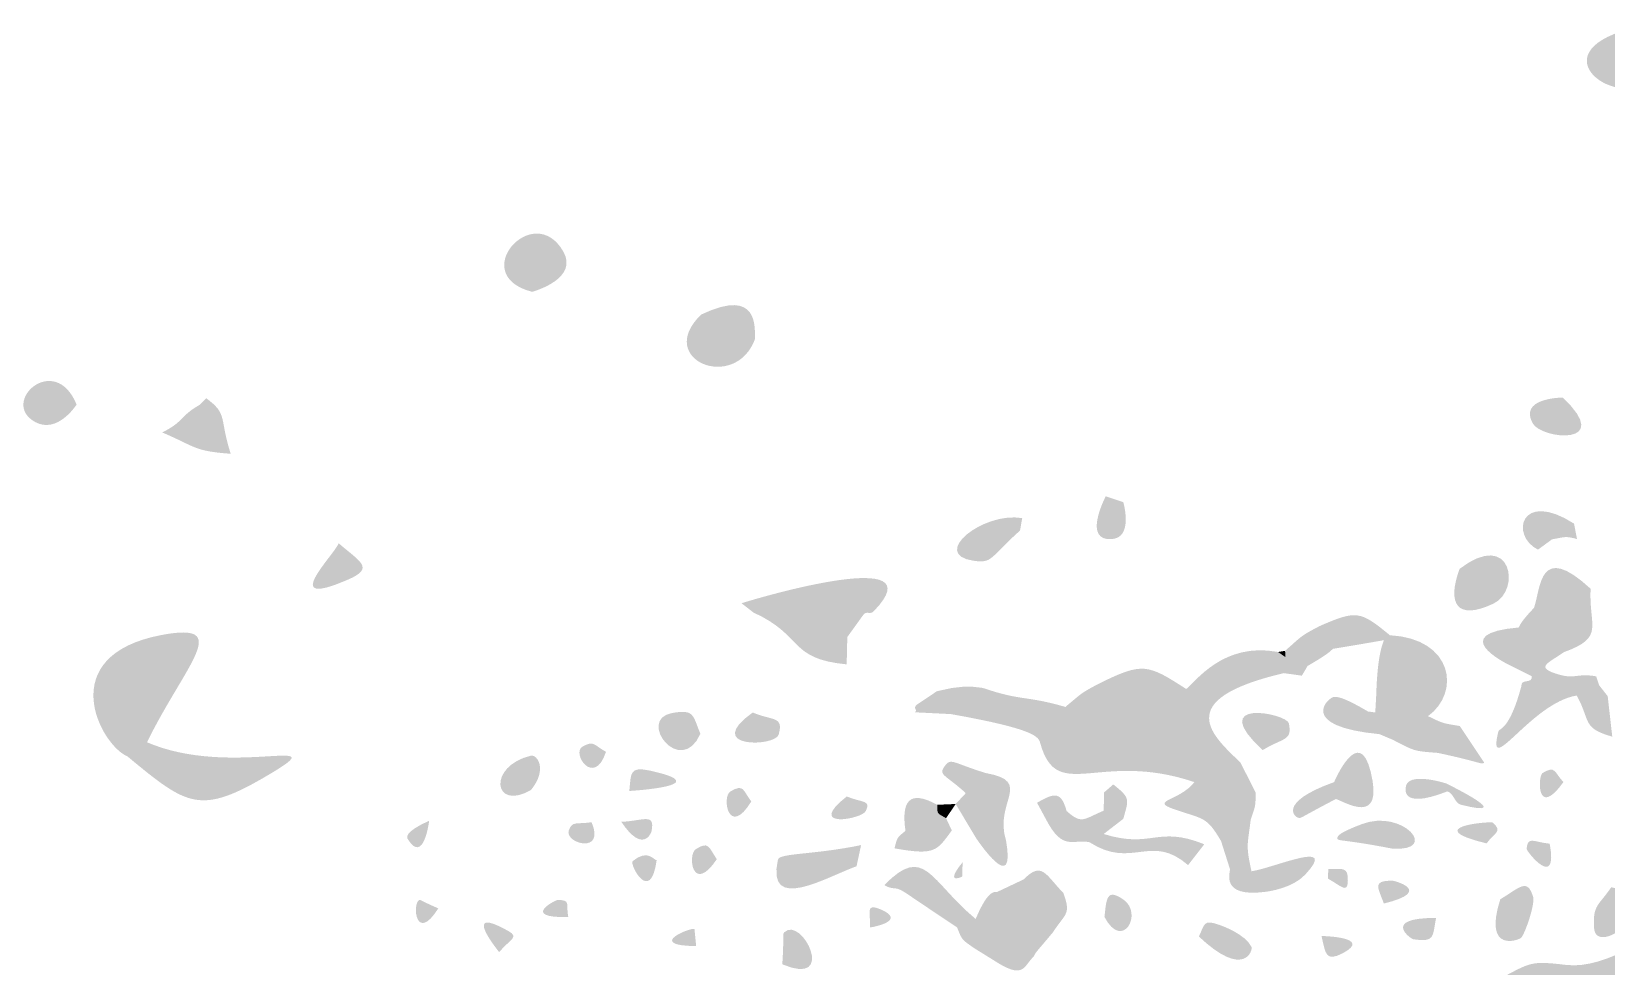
# Model space of a CAD drawing. Header units: millimetres. Extents: x 1807 to 1938, y 68 to 154.
# Drawn here: x 1903.02 to 1920.59, y 137.08 to 147.52 of the extents above; entities that cross this region are included whole.
import ezdxf

# ---------------------------------------------------------------- set-up
doc = ezdxf.new("R2010")
doc.units = ezdxf.units.MM

msp = doc.modelspace()

# ---------------------------------------------------------------- hatches: boundary and pattern name
at = {"true_color": 0x080808, "transparency": 33554687}
h = msp.add_hatch(color=18, dxfattribs=at)
edge = h.paths.add_edge_path(flags=0)
edge.add_spline(control_points=[(1920.754, 147.515), (1920.805, 147.499), (1921.306, 147.345), (1921.107, 147.032), (1920.83, 146.596), (1919.836, 147.206), (1920.754, 147.515)], knot_values=[0, 0, 0, 0, 1, 1, 1, 2, 2, 2, 2], degree=3, periodic=1)
h = msp.add_hatch(color=18, dxfattribs=at)
edge = h.paths.add_edge_path(flags=0)
edge.add_spline(control_points=[(1908.607, 144.61), (1907.873, 144.797), (1908.623, 145.637), (1908.954, 145.061), (1909.125, 144.764), (1908.655, 144.624), (1908.607, 144.61)], knot_values=[0, 0, 0, 0, 1, 1, 1, 2, 2, 2, 2], degree=3, periodic=1)
h = msp.add_hatch(color=18, dxfattribs=at)
edge = h.paths.add_edge_path(flags=0)
edge.add_spline(control_points=[(1910.492, 144.356), (1911.153, 144.672), (1911.084, 144.188), (1911.095, 144.087), (1911.046, 144.106), (1910.796, 144.2), (1910.492, 144.356)], knot_values=[0, 0, 0, 0, 1, 1, 1, 2, 2, 2, 2], degree=3, periodic=1)
h = msp.add_hatch(color=18, dxfattribs=at)
edge = h.paths.add_edge_path(flags=0)
edge.add_spline(control_points=[(1910.492, 144.356), (1910.796, 144.2), (1911.046, 144.106), (1911.095, 144.087), (1910.875, 143.483), (1909.97, 143.852), (1910.492, 144.356)], knot_values=[0, 0, 0, 0, 1, 1, 1, 2, 2, 2, 2], degree=3, periodic=1)
h = msp.add_hatch(color=18, dxfattribs=at)
edge = h.paths.add_edge_path(flags=0)
edge.add_spline(control_points=[(1903.525, 143.352), (1903.505, 143.322), (1903.304, 143.028), (1903.065, 143.156), (1902.659, 143.374), (1903.281, 143.949), (1903.525, 143.352)], knot_values=[0, 0, 0, 0, 1, 1, 1, 2, 2, 2, 2], degree=3, periodic=1)
h = msp.add_hatch(color=18, dxfattribs=at)
edge = h.paths.add_edge_path(flags=0)
edge.add_spline(control_points=[(1904.97, 143.423), (1905.216, 143.244), (1905.114, 143.208), (1905.244, 142.803), (1904.826, 142.833), (1904.854, 142.882), (1904.48, 143.041), (1904.731, 143.167), (1904.667, 143.216), (1904.896, 143.348), (1904.896, 143.348), (1904.97, 143.423), (1904.97, 143.423)], knot_values=[0, 0, 0, 0, 1, 1, 1, 2, 2, 2, 3, 3, 3, 4, 4, 4, 4], degree=3, periodic=1)
h = msp.add_hatch(color=18, dxfattribs=at)
edge = h.paths.add_edge_path(flags=0)
edge.add_spline(control_points=[(1920.105, 143.43), (1920.686, 142.882), (1919.868, 142.962), (1919.769, 143.143), (1919.617, 143.42), (1920.066, 143.429), (1920.105, 143.43)], knot_values=[0, 0, 0, 0, 1, 1, 1, 2, 2, 2, 2], degree=3, periodic=1)
h = msp.add_hatch(color=18, dxfattribs=at)
edge = h.paths.add_edge_path(flags=0)
edge.add_spline(control_points=[(1915.006, 142.328), (1915.006, 142.328), (1915.202, 142.263), (1915.202, 142.263), (1915.211, 142.23), (1915.307, 141.869), (1915.076, 141.851), (1914.751, 141.825), (1914.988, 142.292), (1915.006, 142.328)], knot_values=[0, 0, 0, 0, 1, 1, 1, 2, 2, 2, 3, 3, 3, 3], degree=3, periodic=1)
h = msp.add_hatch(color=18, dxfattribs=at)
edge = h.paths.add_edge_path(flags=0)
edge.add_spline(control_points=[(1920.23, 142.024), (1920.23, 142.024), (1920.264, 141.852), (1920.264, 141.852), (1920.127, 141.885), (1920.142, 141.876), (1919.985, 141.848), (1919.985, 141.848), (1919.828, 141.733), (1919.828, 141.733), (1919.515, 141.889), (1919.631, 142.407), (1920.23, 142.024)], knot_values=[0, 0, 0, 0, 1, 1, 1, 2, 2, 2, 3, 3, 3, 4, 4, 4, 4], degree=3, periodic=1)
h = msp.add_hatch(color=18, dxfattribs=at)
edge = h.paths.add_edge_path(flags=0)
edge.add_spline(control_points=[(1914.074, 142.085), (1914.074, 142.085), (1914.05, 141.946), (1914.05, 141.946), (1913.707, 141.641), (1913.747, 141.578), (1913.532, 141.609), (1913.039, 141.68), (1913.638, 142.16), (1914.074, 142.085)], knot_values=[0, 0, 0, 0, 1, 1, 1, 2, 2, 2, 3, 3, 3, 3], degree=3, periodic=1)
h = msp.add_hatch(color=18, dxfattribs=at)
edge = h.paths.add_edge_path(flags=0)
edge.add_spline(control_points=[(1906.449, 141.804), (1906.688, 141.596), (1906.854, 141.53), (1906.554, 141.399), (1905.766, 141.056), (1906.393, 141.665), (1906.449, 141.804)], knot_values=[0, 0, 0, 0, 1, 1, 1, 2, 2, 2, 2], degree=3, periodic=1)
h = msp.add_hatch(color=18, dxfattribs=at)
edge = h.paths.add_edge_path(flags=0)
edge.add_spline(control_points=[(1918.954, 141.519), (1919.539, 141.967), (1919.641, 141.279), (1919.334, 141.132), (1918.917, 140.933), (1918.812, 141.137), (1918.954, 141.519)], knot_values=[0, 0, 0, 0, 1, 1, 1, 2, 2, 2, 2], degree=3, periodic=1)
h = msp.add_hatch(color=18, dxfattribs=at)
edge = h.paths.add_edge_path(flags=0)
edge.add_spline(control_points=[(1920.415, 141.297), (1920.394, 140.868), (1920.58, 140.756), (1920.117, 140.589), (1920.01, 140.765), (1919.812, 141.045), (1919.784, 141.084), (1919.861, 141.302), (1919.837, 141.831), (1920.415, 141.297)], knot_values=[0, 0, 0, 0, 1, 1, 1, 2, 2, 2, 3, 3, 3, 3], degree=3, periodic=1)
h = msp.add_hatch(color=18, dxfattribs=at)
edge = h.paths.add_edge_path(flags=0)
edge.add_spline(control_points=[(1910.943, 141.135), (1911.172, 141.208), (1913.114, 141.776), (1912.425, 141.053), (1912.125, 141.077), (1912.149, 141.001), (1912.123, 140.758), (1912.123, 140.758), (1912.116, 140.453), (1912.116, 140.453), (1911.461, 140.515), (1911.643, 140.774), (1911.075, 141.032), (1911.075, 141.032), (1910.943, 141.135), (1910.943, 141.135)], knot_values=[0, 0, 0, 0, 1, 1, 1, 2, 2, 2, 3, 3, 3, 4, 4, 4, 5, 5, 5, 5], degree=3, periodic=1)
h = msp.add_hatch(color=18, dxfattribs=at)
edge = h.paths.add_edge_path(flags=0)
edge.add_spline(control_points=[(1904.31, 139.584), (1904.31, 139.584), (1904.093, 139.425), (1904.093, 139.425), (1903.787, 139.555), (1903.26, 140.553), (1904.475, 140.781), (1905.272, 140.93), (1904.746, 140.467), (1904.31, 139.584)], knot_values=[0, 0, 0, 0, 1, 1, 1, 2, 2, 2, 3, 3, 3, 3], degree=3, periodic=1)
h = msp.add_hatch(color=18, dxfattribs=at)
edge = h.paths.add_edge_path(flags=0)
edge.add_spline(control_points=[(1912.425, 141.053), (1912.378, 140.998), (1912.345, 141.055), (1912.305, 141.009), (1912.289, 140.99), (1912.305, 141.009), (1912.123, 140.758), (1912.149, 141.001), (1912.125, 141.077), (1912.425, 141.053)], knot_values=[0, 0, 0, 0, 1, 1, 1, 2, 2, 2, 3, 3, 3, 3], degree=3, periodic=1)
h = msp.add_hatch(color=18, dxfattribs=at)
edge = h.paths.add_edge_path(flags=0)
edge.add_spline(control_points=[(1917.394, 140.881), (1917.807, 141.061), (1917.846, 141.049), (1918.176, 140.778), (1918.176, 140.778), (1918.111, 140.723), (1918.111, 140.723), (1918.065, 140.715), (1917.817, 140.671), (1917.544, 140.627), (1917.526, 140.644), (1917.545, 140.648), (1917.394, 140.881)], knot_values=[0, 0, 0, 0, 1, 1, 1, 2, 2, 2, 3, 3, 3, 4, 4, 4, 4], degree=3, periodic=1)
h = msp.add_hatch(color=18, dxfattribs=at)
edge = h.paths.add_edge_path(flags=0)
edge.add_spline(control_points=[(1919.784, 141.084), (1919.812, 141.045), (1920.01, 140.765), (1920.117, 140.589), (1919.952, 140.471), (1919.802, 140.426), (1920.017, 140.353), (1920.245, 140.275), (1920.25, 140.36), (1920.478, 140.319), (1920.478, 140.319), (1920.511, 140.219), (1920.511, 140.219), (1920.511, 140.219), (1920.26, 140.105), (1920.26, 140.105), (1919.751, 140.024), (1919.251, 139.153), (1919.386, 139.703), (1919.396, 139.746), (1919.507, 139.705), (1919.643, 140.209), (1919.633, 140.299), (1919.77, 140.23), (1919.759, 140.321), (1919.759, 140.321), (1919.49, 140.455), (1919.49, 140.455), (1919.739, 140.597), (1919.735, 140.628), (1919.61, 140.864), (1919.631, 140.876), (1919.597, 140.888), (1919.784, 141.084)], knot_values=[0, 0, 0, 0, 1, 1, 1, 2, 2, 2, 3, 3, 3, 4, 4, 4, 5, 5, 5, 6, 6, 6, 7, 7, 7, 8, 8, 8, 9, 9, 9, 10, 10, 10, 11, 11, 11, 11], degree=3, periodic=1)
h = msp.add_hatch(color=18, dxfattribs=at)
edge = h.paths.add_edge_path(flags=0)
edge.add_spline(control_points=[(1917.394, 140.881), (1917.545, 140.648), (1917.526, 140.644), (1917.544, 140.627), (1917.518, 140.615), (1917.545, 140.601), (1917.258, 140.435), (1917.258, 140.435), (1917.194, 140.327), (1917.194, 140.327), (1917.194, 140.327), (1916.992, 140.355), (1916.992, 140.355), (1916.992, 140.355), (1917.011, 140.534), (1917.011, 140.534), (1917.011, 140.534), (1917.007, 140.604), (1917.007, 140.604), (1917.195, 140.768), (1917.173, 140.766), (1917.394, 140.881)], knot_values=[0, 0, 0, 0, 1, 1, 1, 2, 2, 2, 3, 3, 3, 4, 4, 4, 5, 5, 5, 6, 6, 6, 7, 7, 7, 7], degree=3, periodic=1)
h = msp.add_hatch(color=18, dxfattribs=at)
edge = h.paths.add_edge_path(flags=0)
edge.add_spline(control_points=[(1918.111, 140.723), (1918.111, 140.723), (1918.176, 140.778), (1918.176, 140.778), (1918.882, 140.741), (1918.967, 140.141), (1918.602, 139.875), (1918.602, 139.875), (1918.422, 139.732), (1918.422, 139.732), (1918.422, 139.732), (1918.211, 139.61), (1918.211, 139.61), (1918.211, 139.61), (1918.06, 139.674), (1918.06, 139.674), (1918.06, 139.674), (1918.013, 139.916), (1918.013, 139.916), (1918.013, 139.916), (1918.024, 140.114), (1918.024, 140.114), (1918.036, 140.543), (1918.091, 140.677), (1918.111, 140.723)], knot_values=[0, 0, 0, 0, 1, 1, 1, 2, 2, 2, 3, 3, 3, 4, 4, 4, 5, 5, 5, 6, 6, 6, 7, 7, 7, 8, 8, 8, 8], degree=3, periodic=1)
h = msp.add_hatch(color=18, dxfattribs=at)
edge = h.paths.add_edge_path(flags=0)
edge.add_spline(control_points=[(1919.61, 140.864), (1919.735, 140.628), (1919.739, 140.597), (1919.49, 140.455), (1919.456, 140.473), (1918.816, 140.797), (1919.61, 140.864)], knot_values=[0, 0, 0, 0, 1, 1, 1, 2, 2, 2, 2], degree=3, periodic=1)
h = msp.add_hatch(color=18, dxfattribs=at)
edge = h.paths.add_edge_path(flags=0)
edge.add_spline(control_points=[(1916.928, 140.591), (1916.928, 140.591), (1917.011, 140.534), (1917.011, 140.534), (1917.011, 140.534), (1916.992, 140.355), (1916.992, 140.355), (1915.709, 140.054), (1916.215, 139.644), (1916.51, 139.356), (1916.51, 139.356), (1916.678, 139.022), (1916.678, 139.022), (1916.678, 139.022), (1916.392, 139.045), (1916.392, 139.045), (1916.194, 139.126), (1916.213, 139.137), (1915.995, 139.139), (1914.931, 139.499), (1914.465, 138.894), (1914.276, 139.572), (1914.257, 139.642), (1914.232, 139.729), (1913.278, 139.898), (1913.278, 139.898), (1913.289, 140.189), (1913.289, 140.189), (1913.479, 140.211), (1913.457, 140.211), (1913.634, 140.19), (1914.082, 140.038), (1914.094, 140.111), (1914.556, 139.978), (1914.825, 139.056), (1915.598, 139.954), (1915.904, 140.178), (1916.006, 140.256), (1916.318, 140.708), (1916.928, 140.591)], knot_values=[0, 0, 0, 0, 1, 1, 1, 2, 2, 2, 3, 3, 3, 4, 4, 4, 5, 5, 5, 6, 6, 6, 7, 7, 7, 8, 8, 8, 9, 9, 9, 10, 10, 10, 11, 11, 11, 12, 12, 12, 13, 13, 13, 13], degree=3, periodic=1)
msp.add_hatch(color=18, dxfattribs=at).paths.add_polyline_path([(1917.007, 140.604), (1917.011, 140.534), (1916.928, 140.591)], flags=0)
h = msp.add_hatch(color=18, dxfattribs=at)
edge = h.paths.add_edge_path(flags=0)
edge.add_spline(control_points=[(1914.934, 140.24), (1915.417, 140.478), (1915.471, 140.458), (1915.904, 140.178), (1915.598, 139.954), (1914.825, 139.056), (1914.556, 139.978), (1914.746, 140.136), (1914.724, 140.129), (1914.934, 140.24)], knot_values=[0, 0, 0, 0, 1, 1, 1, 2, 2, 2, 3, 3, 3, 3], degree=3, periodic=1)
h = msp.add_hatch(color=18, dxfattribs=at)
edge = h.paths.add_edge_path(flags=0)
edge.add_spline(control_points=[(1926.262, 139.697), (1926.224, 139.633), (1926.093, 139.635), (1926.055, 139.572), (1925.94, 139.379), (1926.34, 138.935), (1925.705, 137.835), (1924.608, 137.597), (1924.713, 137.432), (1923.7, 137.017), (1923.674, 136.996), (1923.516, 136.865), (1923.401, 136.721), (1922.493, 136.074), (1922.603, 135.987), (1921.644, 135.414), (1921.644, 135.414), (1921.038, 135.294), (1921.038, 135.294), (1921.037, 135.293), (1921.038, 135.294), (1920.263, 134.841), (1920.263, 134.841), (1920.205, 134.698), (1920.205, 134.698), (1920.205, 134.698), (1920.235, 134.423), (1920.235, 134.423), (1920.176, 134.405), (1920.206, 134.382), (1919.51, 134.169), (1919.51, 134.169), (1919.378, 134.21), (1919.378, 134.21), (1919.124, 134.564), (1919.664, 134.462), (1919.793, 134.711), (1919.812, 134.748), (1919.972, 134.983), (1919.988, 135.007), (1919.988, 135.007), (1919.895, 135.102), (1919.895, 135.102), (1919.29, 134.947), (1919.208, 134.91), (1919.153, 134.885), (1919.12, 134.869), (1919.02, 134.824), (1918.71, 134.737), (1918.71, 134.737), (1918.351, 134.653), (1918.351, 134.653), (1917.971, 134.616), (1918.007, 134.584), (1917.68, 134.413), (1916.986, 134.049), (1916.855, 134.627), (1916.129, 134.318), (1915.246, 134.08), (1915.201, 134.272), (1914.321, 133.99), (1914.177, 133.985), (1913.391, 133.96), (1912.593, 133.569), (1912.581, 133.549), (1912.593, 133.562), (1912.394, 133.417), (1912.394, 133.417), (1912.134, 133.423), (1912.134, 133.423), (1912.134, 133.423), (1912.001, 133.523), (1912.001, 133.523), (1912.054, 133.916), (1912.144, 133.871), (1912.382, 134.205), (1912.382, 134.205), (1912.531, 134.265), (1912.531, 134.265), (1912.531, 134.265), (1912.591, 134.423), (1912.591, 134.423), (1912.712, 134.593), (1912.677, 134.616), (1912.91, 134.673), (1913.353, 134.782), (1913.072, 135.168), (1913.517, 135.123), (1913.517, 135.123), (1913.688, 134.72), (1913.688, 134.72), (1913.403, 134.477), (1913.123, 134.424), (1913.433, 134.312), (1913.558, 134.267), (1913.55, 134.314), (1913.941, 134.497), (1914.365, 134.678), (1914.39, 134.625), (1914.71, 134.938), (1914.997, 135.218), (1915.2, 134.745), (1916.495, 135.304), (1916.771, 135.424), (1916.543, 135.862), (1917.817, 135.795), (1918.408, 135.702), (1918.389, 135.806), (1918.848, 136.123), (1918.848, 136.123), (1919.169, 136.403), (1919.169, 136.403), (1919.463, 136.612), (1919.414, 136.633), (1919.412, 136.95), (1919.747, 137.125), (1919.742, 137.147), (1920.142, 137.099), (1920.615, 137.042), (1921.168, 137.507), (1921.41, 137.56), (1921.548, 137.503), (1921.525, 137.398), (1921.95, 137.521), (1922.378, 137.646), (1921.91, 137.687), (1921.581, 137.954), (1921.696, 138.323), (1921.635, 138.349), (1921.806, 138.406), (1922.302, 138.574), (1922.483, 138.608), (1922.564, 138.153), (1922.678, 137.519), (1922.706, 138.444), (1923.627, 138.924), (1923.676, 138.902), (1923.885, 138.812), (1924.273, 138.706), (1924.273, 138.706), (1924.4, 138.93), (1924.4, 138.93), (1924.4, 138.93), (1924.504, 138.967), (1924.504, 138.967), (1924.742, 139.146), (1924.745, 139.127), (1924.88, 139.388), (1925.456, 139.238), (1925.429, 139.422), (1925.712, 139.859), (1925.947, 140.224), (1926.241, 139.731), (1926.262, 139.697)], knot_values=[0, 0, 0, 0, 1, 1, 1, 2, 2, 2, 3, 3, 3, 4, 4, 4, 5, 5, 5, 6, 6, 6, 7, 7, 7, 8, 8, 8, 9, 9, 9, 10, 10, 10, 11, 11, 11, 12, 12, 12, 13, 13, 13, 14, 14, 14, 15, 15, 15, 16, 16, 16, 17, 17, 17, 18, 18, 18, 19, 19, 19, 20, 20, 20, 21, 21, 21, 22, 22, 22, 23, 23, 23, 24, 24, 24, 25, 25, 25, 26, 26, 26, 27, 27, 27, 28, 28, 28, 29, 29, 29, 30, 30, 30, 31, 31, 31, 32, 32, 32, 33, 33, 33, 34, 34, 34, 35, 35, 35, 36, 36, 36, 37, 37, 37, 38, 38, 38, 39, 39, 39, 40, 40, 40, 41, 41, 41, 42, 42, 42, 43, 43, 43, 44, 44, 44, 45, 45, 45, 46, 46, 46, 47, 47, 47, 48, 48, 48, 49, 49, 49, 50, 50, 50, 51, 51, 51, 51], degree=3, periodic=1)
h = msp.add_hatch(color=18, dxfattribs=at)
edge = h.paths.add_edge_path(flags=0)
edge.add_spline(control_points=[(1920.511, 140.219), (1920.511, 140.219), (1920.606, 140.098), (1920.606, 140.098), (1920.606, 140.098), (1920.657, 139.646), (1920.657, 139.646), (1920.312, 139.743), (1920.418, 139.826), (1920.26, 140.105), (1920.26, 140.105), (1920.511, 140.219), (1920.511, 140.219)], knot_values=[0, 0, 0, 0, 1, 1, 1, 2, 2, 2, 3, 3, 3, 4, 4, 4, 4], degree=3, periodic=1)
h = msp.add_hatch(color=18, dxfattribs=at)
edge = h.paths.add_edge_path(flags=0)
edge.add_spline(control_points=[(1913.289, 140.189), (1913.289, 140.189), (1913.278, 139.898), (1913.278, 139.898), (1913.278, 139.898), (1912.877, 139.918), (1912.877, 139.918), (1912.912, 139.949), (1912.852, 139.961), (1912.895, 139.999), (1912.911, 140.013), (1912.895, 139.999), (1913.122, 140.153), (1913.122, 140.153), (1913.289, 140.189), (1913.289, 140.189)], knot_values=[0, 0, 0, 0, 1, 1, 1, 2, 2, 2, 3, 3, 3, 4, 4, 4, 5, 5, 5, 5], degree=3, periodic=1)
h = msp.add_hatch(color=18, dxfattribs=at)
edge = h.paths.add_edge_path(flags=0)
edge.add_spline(control_points=[(1916.757, 139.496), (1916.113, 140.087), (1917.026, 139.906), (1917.049, 139.795), (1917.09, 139.594), (1916.985, 139.637), (1916.757, 139.496)], knot_values=[0, 0, 0, 0, 1, 1, 1, 2, 2, 2, 2], degree=3, periodic=1)
h = msp.add_hatch(color=18, dxfattribs=at)
edge = h.paths.add_edge_path(flags=0)
edge.add_spline(control_points=[(1918.013, 139.916), (1918.013, 139.916), (1918.06, 139.674), (1918.06, 139.674), (1917.129, 139.763), (1917.492, 140.084), (1917.549, 140.089), (1917.583, 140.092), (1917.645, 140.097), (1917.932, 139.927), (1917.932, 139.927), (1918.013, 139.916), (1918.013, 139.916)], knot_values=[0, 0, 0, 0, 1, 1, 1, 2, 2, 2, 3, 3, 3, 4, 4, 4, 4], degree=3, periodic=1)
h = msp.add_hatch(color=18, dxfattribs=at)
edge = h.paths.add_edge_path(flags=0)
edge.add_spline(control_points=[(1910.484, 139.678), (1910.265, 139.184), (1909.767, 139.839), (1910.168, 139.91), (1910.42, 139.954), (1910.397, 139.885), (1910.484, 139.678)], knot_values=[0, 0, 0, 0, 1, 1, 1, 2, 2, 2, 2], degree=3, periodic=1)
h = msp.add_hatch(color=18, dxfattribs=at)
edge = h.paths.add_edge_path(flags=0)
edge.add_spline(control_points=[(1911.068, 139.916), (1911.292, 139.819), (1911.415, 139.881), (1911.357, 139.669), (1911.318, 139.53), (1910.503, 139.514), (1911.068, 139.916)], knot_values=[0, 0, 0, 0, 1, 1, 1, 2, 2, 2, 2], degree=3, periodic=1)
h = msp.add_hatch(color=18, dxfattribs=at)
edge = h.paths.add_edge_path(flags=0)
edge.add_spline(control_points=[(1918.602, 139.875), (1918.779, 139.789), (1918.762, 139.797), (1918.956, 139.765), (1918.956, 139.765), (1919.228, 139.356), (1919.228, 139.356), (1919.2, 139.329), (1919.191, 139.363), (1918.71, 139.465), (1918.71, 139.465), (1918.422, 139.732), (1918.422, 139.732), (1918.422, 139.732), (1918.602, 139.875), (1918.602, 139.875)], knot_values=[0, 0, 0, 0, 1, 1, 1, 2, 2, 2, 3, 3, 3, 4, 4, 4, 5, 5, 5, 5], degree=3, periodic=1)
h = msp.add_hatch(color=18, dxfattribs=at)
edge = h.paths.add_edge_path(flags=0)
edge.add_spline(control_points=[(1917.554, 139.139), (1917.565, 139.166), (1917.832, 139.782), (1917.962, 139.254), (1918.114, 138.639), (1917.675, 138.917), (1917.574, 138.951), (1917.574, 138.951), (1917.554, 139.139), (1917.554, 139.139)], knot_values=[0, 0, 0, 0, 1, 1, 1, 2, 2, 2, 3, 3, 3, 3], degree=3, periodic=1)
h = msp.add_hatch(color=18, dxfattribs=at)
edge = h.paths.add_edge_path(flags=0)
edge.add_spline(control_points=[(1918.422, 139.732), (1918.422, 139.732), (1918.71, 139.465), (1918.71, 139.465), (1918.441, 139.486), (1918.461, 139.481), (1918.211, 139.61), (1918.211, 139.61), (1918.422, 139.732), (1918.422, 139.732)], knot_values=[0, 0, 0, 0, 1, 1, 1, 2, 2, 2, 3, 3, 3, 3], degree=3, periodic=1)
h = msp.add_hatch(color=18, dxfattribs=at)
edge = h.paths.add_edge_path(flags=0)
edge.add_spline(control_points=[(1904.31, 139.584), (1905.248, 139.178), (1906.45, 139.686), (1905.676, 139.226), (1904.903, 138.766), (1904.766, 138.868), (1904.093, 139.425), (1904.093, 139.425), (1904.31, 139.584), (1904.31, 139.584)], knot_values=[0, 0, 0, 0, 1, 1, 1, 2, 2, 2, 3, 3, 3, 3], degree=3, periodic=1)
h = msp.add_hatch(color=18, dxfattribs=at)
edge = h.paths.add_edge_path(flags=0)
edge.add_spline(control_points=[(1909.431, 139.477), (1909.298, 139.075), (1909.041, 139.464), (1909.169, 139.535), (1909.301, 139.608), (1909.29, 139.553), (1909.431, 139.477)], knot_values=[0, 0, 0, 0, 1, 1, 1, 2, 2, 2, 2], degree=3, periodic=1)
h = msp.add_hatch(color=18, dxfattribs=at)
edge = h.paths.add_edge_path(flags=0)
edge.add_spline(control_points=[(1908.593, 139.05), (1908.172, 138.809), (1908.107, 139.319), (1908.593, 139.434), (1908.663, 139.45), (1908.783, 139.281), (1908.593, 139.05)], knot_values=[0, 0, 0, 0, 1, 1, 1, 2, 2, 2, 2], degree=3, periodic=1)
h = msp.add_hatch(color=18, dxfattribs=at)
edge = h.paths.add_edge_path(flags=0)
edge.add_spline(control_points=[(1913.668, 139.24), (1913.668, 139.24), (1913.445, 139.016), (1913.445, 139.016), (1913.21, 139.23), (1913.134, 139.214), (1913.212, 139.32), (1913.281, 139.413), (1913.297, 139.354), (1913.668, 139.24)], knot_values=[0, 0, 0, 0, 1, 1, 1, 2, 2, 2, 3, 3, 3, 3], degree=3, periodic=1)
h = msp.add_hatch(color=18, dxfattribs=at)
edge = h.paths.add_edge_path(flags=0)
edge.add_spline(control_points=[(1909.691, 139.04), (1909.712, 139.237), (1909.687, 139.319), (1909.927, 139.266), (1910.684, 139.1), (1909.72, 139.042), (1909.691, 139.04)], knot_values=[0, 0, 0, 0, 1, 1, 1, 2, 2, 2, 2], degree=3, periodic=1)
h = msp.add_hatch(color=18, dxfattribs=at)
edge = h.paths.add_edge_path(flags=0)
edge.add_spline(control_points=[(1913.668, 139.24), (1914.205, 139.144), (1913.755, 138.921), (1913.894, 138.487), (1914.006, 137.844), (1913.573, 138.497), (1913.562, 138.51), (1913.562, 138.51), (1913.332, 138.895), (1913.332, 138.895), (1913.332, 138.895), (1913.445, 139.016), (1913.445, 139.016), (1913.445, 139.016), (1913.668, 139.24), (1913.668, 139.24)], knot_values=[0, 0, 0, 0, 1, 1, 1, 2, 2, 2, 3, 3, 3, 4, 4, 4, 5, 5, 5, 5], degree=3, periodic=1)
h = msp.add_hatch(color=18, dxfattribs=at)
edge = h.paths.add_edge_path(flags=0)
edge.add_spline(control_points=[(1918.804, 139.124), (1918.804, 139.124), (1918.816, 139.035), (1918.816, 139.035), (1918.265, 138.819), (1918.349, 139.09), (1918.364, 139.118), (1918.432, 139.238), (1918.771, 139.135), (1918.804, 139.124)], knot_values=[0, 0, 0, 0, 1, 1, 1, 2, 2, 2, 3, 3, 3, 3], degree=3, periodic=1)
h = msp.add_hatch(color=18, dxfattribs=at)
edge = h.paths.add_edge_path(flags=0)
edge.add_spline(control_points=[(1920.112, 139.139), (1919.809, 138.716), (1919.826, 139.211), (1919.88, 139.241), (1920.025, 139.325), (1920.004, 139.257), (1920.112, 139.139)], knot_values=[0, 0, 0, 0, 1, 1, 1, 2, 2, 2, 2], degree=3, periodic=1)
h = msp.add_hatch(color=18, dxfattribs=at)
edge = h.paths.add_edge_path(flags=0)
edge.add_spline(control_points=[(1911.052, 138.923), (1910.797, 138.508), (1910.718, 138.978), (1910.82, 139.036), (1910.971, 139.122), (1910.956, 139.048), (1911.052, 138.923)], knot_values=[0, 0, 0, 0, 1, 1, 1, 2, 2, 2, 2], degree=3, periodic=1)
h = msp.add_hatch(color=18, dxfattribs=at)
edge = h.paths.add_edge_path(flags=0)
edge.add_spline(control_points=[(1913.126, 138.886), (1913.125, 138.775), (1913.129, 138.794), (1913.225, 138.736), (1913.225, 138.736), (1913.289, 138.599), (1913.289, 138.599), (1913.052, 138.731), (1913.046, 138.661), (1912.772, 138.595), (1912.725, 138.92), (1912.808, 139.061), (1913.126, 138.886)], knot_values=[0, 0, 0, 0, 1, 1, 1, 2, 2, 2, 3, 3, 3, 4, 4, 4, 4], degree=3, periodic=1)
h = msp.add_hatch(color=18, dxfattribs=at)
edge = h.paths.add_edge_path(flags=0)
edge.add_spline(control_points=[(1914.24, 138.908), (1914.441, 139.029), (1914.512, 139.027), (1914.569, 138.817), (1914.454, 138.68), (1914.466, 138.689), (1914.454, 138.68), (1914.393, 138.634), (1914.415, 138.777), (1914.341, 138.721), (1914.341, 138.721), (1914.24, 138.908), (1914.24, 138.908)], knot_values=[0, 0, 0, 0, 1, 1, 1, 2, 2, 2, 3, 3, 3, 4, 4, 4, 4], degree=3, periodic=1)
h = msp.add_hatch(color=18, dxfattribs=at)
edge = h.paths.add_edge_path(flags=0)
edge.add_spline(control_points=[(1914.988, 139.024), (1914.988, 139.024), (1915.09, 139.113), (1915.09, 139.113), (1915.286, 138.959), (1915.262, 138.949), (1915.202, 138.729), (1915.202, 138.729), (1914.983, 138.82), (1914.983, 138.82), (1914.983, 138.82), (1914.988, 139.024), (1914.988, 139.024)], knot_values=[0, 0, 0, 0, 1, 1, 1, 2, 2, 2, 3, 3, 3, 4, 4, 4, 4], degree=3, periodic=1)
h = msp.add_hatch(color=18, dxfattribs=at)
edge = h.paths.add_edge_path(flags=0)
edge.add_spline(control_points=[(1915.995, 139.139), (1916.213, 139.137), (1916.194, 139.126), (1916.392, 139.045), (1916.386, 138.833), (1916.382, 138.818), (1916.624, 138.723), (1916.587, 138.424), (1916.568, 138.439), (1916.632, 138.144), (1916.632, 138.144), (1916.392, 138.168), (1916.392, 138.168), (1916.392, 138.168), (1916.293, 138.48), (1916.293, 138.48), (1916.129, 138.761), (1916.098, 138.722), (1915.764, 138.838), (1915.49, 138.934), (1915.833, 138.928), (1915.995, 139.139)], knot_values=[0, 0, 0, 0, 1, 1, 1, 2, 2, 2, 3, 3, 3, 4, 4, 4, 5, 5, 5, 6, 6, 6, 7, 7, 7, 7], degree=3, periodic=1)
h = msp.add_hatch(color=18, dxfattribs=at)
edge = h.paths.add_edge_path(flags=0)
edge.add_spline(control_points=[(1916.392, 139.045), (1916.392, 139.045), (1916.678, 139.022), (1916.678, 139.022), (1916.678, 138.865), (1916.676, 138.875), (1916.624, 138.723), (1916.382, 138.818), (1916.386, 138.833), (1916.392, 139.045)], knot_values=[0, 0, 0, 0, 1, 1, 1, 2, 2, 2, 3, 3, 3, 3], degree=3, periodic=1)
h = msp.add_hatch(color=18, dxfattribs=at)
edge = h.paths.add_edge_path(flags=0)
edge.add_spline(control_points=[(1917.554, 139.139), (1917.554, 139.139), (1917.574, 138.951), (1917.574, 138.951), (1917.201, 138.755), (1917.208, 138.749), (1917.171, 138.739), (1917.124, 138.728), (1916.897, 138.905), (1917.554, 139.139)], knot_values=[0, 0, 0, 0, 1, 1, 1, 2, 2, 2, 3, 3, 3, 3], degree=3, periodic=1)
h = msp.add_hatch(color=18, dxfattribs=at)
edge = h.paths.add_edge_path(flags=0)
edge.add_spline(control_points=[(1918.804, 139.124), (1918.827, 139.113), (1919.614, 138.727), (1918.97, 138.886), (1918.895, 138.905), (1918.891, 139.016), (1918.816, 139.035), (1918.816, 139.035), (1918.804, 139.124), (1918.804, 139.124)], knot_values=[0, 0, 0, 0, 1, 1, 1, 2, 2, 2, 3, 3, 3, 3], degree=3, periodic=1)
h = msp.add_hatch(color=18, dxfattribs=at)
edge = h.paths.add_edge_path(flags=0)
edge.add_spline(control_points=[(1912.117, 138.979), (1912.294, 138.904), (1912.387, 138.944), (1912.33, 138.817), (1912.288, 138.724), (1911.647, 138.611), (1912.117, 138.979)], knot_values=[0, 0, 0, 0, 1, 1, 1, 2, 2, 2, 2], degree=3, periodic=1)
h = msp.add_hatch(color=18, dxfattribs=at)
edge = h.paths.add_edge_path(flags=0)
edge.add_spline(control_points=[(1913.126, 138.886), (1913.126, 138.886), (1913.332, 138.895), (1913.332, 138.895), (1913.332, 138.895), (1913.225, 138.736), (1913.225, 138.736), (1913.129, 138.794), (1913.125, 138.775), (1913.126, 138.886)], knot_values=[0, 0, 0, 0, 1, 1, 1, 2, 2, 2, 3, 3, 3, 3], degree=3, periodic=1)
h = msp.add_hatch(color=18, dxfattribs=at)
edge = h.paths.add_edge_path(flags=0)
edge.add_spline(control_points=[(1914.569, 138.817), (1914.741, 138.664), (1914.756, 138.725), (1914.983, 138.82), (1914.983, 138.82), (1915.202, 138.729), (1915.202, 138.729), (1915.202, 138.729), (1914.983, 138.56), (1914.983, 138.56), (1914.983, 138.56), (1914.825, 138.468), (1914.825, 138.468), (1914.642, 138.507), (1914.527, 138.362), (1914.341, 138.721), (1914.415, 138.777), (1914.393, 138.634), (1914.454, 138.68), (1914.466, 138.689), (1914.454, 138.68), (1914.569, 138.817)], knot_values=[0, 0, 0, 0, 1, 1, 1, 2, 2, 2, 3, 3, 3, 4, 4, 4, 5, 5, 5, 6, 6, 6, 7, 7, 7, 7], degree=3, periodic=1)
h = msp.add_hatch(color=18, dxfattribs=at)
edge = h.paths.add_edge_path(flags=0)
edge.add_spline(control_points=[(1918.201, 138.397), (1917.633, 138.508), (1917.583, 138.475), (1917.59, 138.517), (1917.594, 138.538), (1917.6, 138.57), (1917.865, 138.671), (1918.321, 138.844), (1918.742, 138.358), (1918.201, 138.397)], knot_values=[0, 0, 0, 0, 1, 1, 1, 2, 2, 2, 3, 3, 3, 3], degree=3, periodic=1)
h = msp.add_hatch(color=18, dxfattribs=at)
edge = h.paths.add_edge_path(flags=0)
edge.add_spline(control_points=[(1907.458, 138.708), (1907.455, 138.686), (1907.396, 138.224), (1907.222, 138.499), (1907.209, 138.52), (1907.171, 138.578), (1907.458, 138.708)], knot_values=[0, 0, 0, 0, 1, 1, 1, 2, 2, 2, 2], degree=3, periodic=1)
h = msp.add_hatch(color=18, dxfattribs=at)
edge = h.paths.add_edge_path(flags=0)
edge.add_spline(control_points=[(1909.27, 138.691), (1909.428, 138.326), (1908.965, 138.457), (1909.016, 138.6), (1909.055, 138.708), (1909.095, 138.666), (1909.27, 138.691)], knot_values=[0, 0, 0, 0, 1, 1, 1, 2, 2, 2, 2], degree=3, periodic=1)
h = msp.add_hatch(color=18, dxfattribs=at)
edge = h.paths.add_edge_path(flags=0)
edge.add_spline(control_points=[(1909.602, 138.696), (1909.847, 138.706), (1909.978, 138.8), (1909.94, 138.595), (1909.936, 138.571), (1909.843, 138.335), (1909.602, 138.696)], knot_values=[0, 0, 0, 0, 1, 1, 1, 2, 2, 2, 2], degree=3, periodic=1)
h = msp.add_hatch(color=18, dxfattribs=at)
edge = h.paths.add_edge_path(flags=0)
edge.add_spline(control_points=[(1912.772, 138.595), (1913.046, 138.661), (1913.052, 138.731), (1913.289, 138.599), (1913.124, 138.381), (1913.116, 138.315), (1912.649, 138.4), (1912.683, 138.529), (1912.674, 138.514), (1912.772, 138.595)], knot_values=[0, 0, 0, 0, 1, 1, 1, 2, 2, 2, 3, 3, 3, 3], degree=3, periodic=1)
h = msp.add_hatch(color=18, dxfattribs=at)
edge = h.paths.add_edge_path(flags=0)
edge.add_spline(control_points=[(1914.983, 138.56), (1915.524, 138.391), (1915.575, 138.659), (1916.104, 138.446), (1916.103, 138.441), (1916.105, 138.445), (1915.925, 138.213), (1915.505, 138.576), (1915.304, 138.159), (1914.825, 138.468), (1914.825, 138.468), (1914.983, 138.56), (1914.983, 138.56)], knot_values=[0, 0, 0, 0, 1, 1, 1, 2, 2, 2, 3, 3, 3, 4, 4, 4, 4], degree=3, periodic=1)
h = msp.add_hatch(color=18, dxfattribs=at)
edge = h.paths.add_edge_path(flags=0)
edge.add_spline(control_points=[(1919.255, 138.455), (1918.492, 138.639), (1919.306, 138.705), (1919.325, 138.687), (1919.436, 138.581), (1919.349, 138.585), (1919.255, 138.455)], knot_values=[0, 0, 0, 0, 1, 1, 1, 2, 2, 2, 2], degree=3, periodic=1)
h = msp.add_hatch(color=18, dxfattribs=at)
edge = h.paths.add_edge_path(flags=0)
edge.add_spline(control_points=[(1910.667, 138.278), (1910.394, 137.875), (1910.338, 138.33), (1910.432, 138.39), (1910.577, 138.482), (1910.575, 138.418), (1910.667, 138.278)], knot_values=[0, 0, 0, 0, 1, 1, 1, 2, 2, 2, 2], degree=3, periodic=1)
h = msp.add_hatch(color=18, dxfattribs=at)
edge = h.paths.add_edge_path(flags=0)
edge.add_spline(control_points=[(1916.392, 138.168), (1916.392, 138.168), (1916.632, 138.144), (1916.632, 138.144), (1916.906, 138.187), (1917.609, 138.511), (1917.23, 138.105), (1917.088, 137.954), (1916.823, 137.919), (1916.783, 137.914), (1916.282, 137.85), (1916.396, 138.129), (1916.392, 138.168)], knot_values=[0, 0, 0, 0, 1, 1, 1, 2, 2, 2, 3, 3, 3, 4, 4, 4, 4], degree=3, periodic=1)
h = msp.add_hatch(color=18, dxfattribs=at)
edge = h.paths.add_edge_path(flags=0)
edge.add_spline(control_points=[(1919.959, 138.452), (1920.055, 137.923), (1919.699, 138.366), (1919.701, 138.395), (1919.715, 138.541), (1919.776, 138.47), (1919.959, 138.452)], knot_values=[0, 0, 0, 0, 1, 1, 1, 2, 2, 2, 2], degree=3, periodic=1)
h = msp.add_hatch(color=18, dxfattribs=at)
edge = h.paths.add_edge_path(flags=0)
edge.add_spline(control_points=[(1909.996, 138.268), (1909.928, 137.762), (1909.689, 138.225), (1909.729, 138.258), (1909.901, 138.398), (1909.963, 138.266), (1909.996, 138.268)], knot_values=[0, 0, 0, 0, 1, 1, 1, 2, 2, 2, 2], degree=3, periodic=1)
h = msp.add_hatch(color=18, dxfattribs=at)
edge = h.paths.add_edge_path(flags=0)
edge.add_spline(control_points=[(1912.277, 138.436), (1912.277, 138.436), (1912.226, 138.2), (1912.226, 138.2), (1911.897, 138.083), (1911.213, 137.667), (1911.349, 138.274), (1911.366, 138.348), (1911.741, 138.326), (1912.277, 138.436)], knot_values=[0, 0, 0, 0, 1, 1, 1, 2, 2, 2, 3, 3, 3, 3], degree=3, periodic=1)
h = msp.add_hatch(color=18, dxfattribs=at)
edge = h.paths.add_edge_path(flags=0)
edge.add_spline(control_points=[(1912.536, 137.99), (1912.987, 138.452), (1913.042, 138.038), (1913.555, 137.612), (1913.555, 137.612), (1913.348, 137.517), (1913.348, 137.517), (1912.789, 137.891), (1912.794, 137.891), (1912.744, 137.921), (1912.647, 137.979), (1912.635, 137.93), (1912.536, 137.99)], knot_values=[0, 0, 0, 0, 1, 1, 1, 2, 2, 2, 3, 3, 3, 4, 4, 4, 4], degree=3, periodic=1)
h = msp.add_hatch(color=18, dxfattribs=at)
edge = h.paths.add_edge_path(flags=0)
edge.add_spline(control_points=[(1913.412, 138.247), (1913.398, 138.081), (1913.412, 138.087), (1913.398, 138.081), (1913.207, 138.004), (1913.402, 138.236), (1913.412, 138.247)], knot_values=[0, 0, 0, 0, 1, 1, 1, 2, 2, 2, 2], degree=3, periodic=1)
h = msp.add_hatch(color=18, dxfattribs=at)
edge = h.paths.add_edge_path(flags=0)
edge.add_spline(control_points=[(1914.09, 138.053), (1914.295, 138.26), (1914.334, 138.107), (1914.533, 137.902), (1914.387, 137.846), (1914.407, 137.853), (1914.302, 137.747), (1914.302, 137.747), (1914.09, 138.053), (1914.09, 138.053)], knot_values=[0, 0, 0, 0, 1, 1, 1, 2, 2, 2, 3, 3, 3, 3], degree=3, periodic=1)
h = msp.add_hatch(color=18, dxfattribs=at)
edge = h.paths.add_edge_path(flags=0)
edge.add_spline(control_points=[(1917.489, 138.169), (1917.658, 138.171), (1917.71, 138.193), (1917.707, 138.038), (1917.704, 137.889), (1917.634, 137.98), (1917.485, 138.062), (1917.485, 138.062), (1917.489, 138.169), (1917.489, 138.169)], knot_values=[0, 0, 0, 0, 1, 1, 1, 2, 2, 2, 3, 3, 3, 3], degree=3, periodic=1)
h = msp.add_hatch(color=18, dxfattribs=at)
edge = h.paths.add_edge_path(flags=0)
edge.add_spline(control_points=[(1913.798, 137.915), (1914.146, 137.448), (1913.744, 137.431), (1913.54, 137.285), (1913.394, 137.386), (1913.405, 137.376), (1913.348, 137.517), (1913.348, 137.517), (1913.555, 137.612), (1913.555, 137.612), (1913.702, 137.963), (1913.772, 137.904), (1913.798, 137.915)], knot_values=[0, 0, 0, 0, 1, 1, 1, 2, 2, 2, 3, 3, 3, 4, 4, 4, 4], degree=3, periodic=1)
h = msp.add_hatch(color=18, dxfattribs=at)
edge = h.paths.add_edge_path(flags=0)
edge.add_spline(control_points=[(1914.09, 138.053), (1914.09, 138.053), (1914.302, 137.747), (1914.302, 137.747), (1914.228, 137.556), (1914.207, 137.532), (1914.413, 137.458), (1914.229, 137.238), (1914.226, 137.244), (1914.205, 137.197), (1914.016, 137.367), (1913.955, 137.314), (1913.83, 137.105), (1913.83, 137.105), (1913.54, 137.285), (1913.54, 137.285), (1913.744, 137.431), (1914.146, 137.448), (1913.798, 137.915), (1913.798, 137.915), (1914.09, 138.053), (1914.09, 138.053)], knot_values=[0, 0, 0, 0, 1, 1, 1, 2, 2, 2, 3, 3, 3, 4, 4, 4, 5, 5, 5, 6, 6, 6, 7, 7, 7, 7], degree=3, periodic=1)
h = msp.add_hatch(color=18, dxfattribs=at)
edge = h.paths.add_edge_path(flags=0)
edge.add_spline(control_points=[(1914.992, 137.634), (1915.014, 137.837), (1915.015, 137.96), (1915.205, 137.827), (1915.426, 137.672), (1915.193, 137.249), (1914.992, 137.634)], knot_values=[0, 0, 0, 0, 1, 1, 1, 2, 2, 2, 2], degree=3, periodic=1)
h = msp.add_hatch(color=18, dxfattribs=at)
edge = h.paths.add_edge_path(flags=0)
edge.add_spline(control_points=[(1918.109, 137.784), (1918.042, 137.968), (1917.977, 138.037), (1918.198, 138.04), (1918.224, 138.041), (1918.672, 137.922), (1918.109, 137.784)], knot_values=[0, 0, 0, 0, 1, 1, 1, 2, 2, 2, 2], degree=3, periodic=1)
h = msp.add_hatch(color=18, dxfattribs=at)
edge = h.paths.add_edge_path(flags=0)
edge.add_spline(control_points=[(1919.408, 137.832), (1919.618, 137.956), (1919.711, 138.079), (1919.775, 137.854), (1919.796, 137.779), (1919.691, 137.469), (1919.646, 137.407), (1919.623, 137.375), (1919.211, 137.22), (1919.408, 137.832)], knot_values=[0, 0, 0, 0, 1, 1, 1, 2, 2, 2, 3, 3, 3, 3], degree=3, periodic=1)
h = msp.add_hatch(color=18, dxfattribs=at)
edge = h.paths.add_edge_path(flags=0)
edge.add_spline(control_points=[(1920.646, 137.966), (1921.328, 137.825), (1920.47, 137.148), (1920.453, 137.518), (1920.442, 137.772), (1920.498, 137.751), (1920.646, 137.966)], knot_values=[0, 0, 0, 0, 1, 1, 1, 2, 2, 2, 2], degree=3, periodic=1)
h = msp.add_hatch(color=18, dxfattribs=at)
edge = h.paths.add_edge_path(flags=0)
edge.add_spline(control_points=[(1907.56, 137.73), (1907.308, 137.331), (1907.267, 137.783), (1907.347, 137.822), (1907.364, 137.831), (1907.347, 137.822), (1907.56, 137.73)], knot_values=[0, 0, 0, 0, 1, 1, 1, 2, 2, 2, 2], degree=3, periodic=1)
h = msp.add_hatch(color=18, dxfattribs=at)
edge = h.paths.add_edge_path(flags=0)
edge.add_spline(control_points=[(1908.239, 137.242), (1908.226, 137.259), (1907.803, 137.779), (1908.337, 137.48), (1908.467, 137.407), (1908.369, 137.395), (1908.239, 137.242)], knot_values=[0, 0, 0, 0, 1, 1, 1, 2, 2, 2, 2], degree=3, periodic=1)
h = msp.add_hatch(color=18, dxfattribs=at)
edge = h.paths.add_edge_path(flags=0)
edge.add_spline(control_points=[(1909.01, 137.633), (1908.471, 137.622), (1908.867, 137.822), (1908.888, 137.823), (1909.047, 137.826), (1908.98, 137.776), (1909.01, 137.633)], knot_values=[0, 0, 0, 0, 1, 1, 1, 2, 2, 2, 2], degree=3, periodic=1)
h = msp.add_hatch(color=18, dxfattribs=at)
edge = h.paths.add_edge_path(flags=0)
edge.add_spline(control_points=[(1912.375, 137.516), (1912.387, 137.684), (1912.316, 137.796), (1912.499, 137.717), (1912.699, 137.63), (1912.599, 137.557), (1912.375, 137.516)], knot_values=[0, 0, 0, 0, 1, 1, 1, 2, 2, 2, 2], degree=3, periodic=1)
h = msp.add_hatch(color=18, dxfattribs=at)
edge = h.paths.add_edge_path(flags=0)
edge.add_spline(control_points=[(1914.533, 137.902), (1914.624, 137.658), (1914.553, 137.674), (1914.413, 137.458), (1914.207, 137.532), (1914.228, 137.556), (1914.302, 137.747), (1914.407, 137.853), (1914.387, 137.846), (1914.533, 137.902)], knot_values=[0, 0, 0, 0, 1, 1, 1, 2, 2, 2, 3, 3, 3, 3], degree=3, periodic=1)
h = msp.add_hatch(color=18, dxfattribs=at)
edge = h.paths.add_edge_path(flags=0)
edge.add_spline(control_points=[(1911.398, 137.106), (1911.419, 137.437), (1911.398, 137.442), (1911.421, 137.464), (1911.617, 137.652), (1912.017, 136.841), (1911.398, 137.106)], knot_values=[0, 0, 0, 0, 1, 1, 1, 2, 2, 2, 2], degree=3, periodic=1)
h = msp.add_hatch(color=18, dxfattribs=at)
edge = h.paths.add_edge_path(flags=0)
edge.add_spline(control_points=[(1916.045, 137.416), (1916.112, 137.552), (1916.09, 137.612), (1916.276, 137.545), (1916.31, 137.533), (1916.561, 137.442), (1916.632, 137.301), (1916.65, 137.263), (1916.551, 136.938), (1916.045, 137.416)], knot_values=[0, 0, 0, 0, 1, 1, 1, 2, 2, 2, 3, 3, 3, 3], degree=3, periodic=1)
h = msp.add_hatch(color=18, dxfattribs=at)
edge = h.paths.add_edge_path(flags=0)
edge.add_spline(control_points=[(1918.691, 137.623), (1918.651, 137.416), (1918.684, 137.348), (1918.438, 137.385), (1918.408, 137.39), (1918.079, 137.626), (1918.691, 137.623)], knot_values=[0, 0, 0, 0, 1, 1, 1, 2, 2, 2, 2], degree=3, periodic=1)
h = msp.add_hatch(color=18, dxfattribs=at)
edge = h.paths.add_edge_path(flags=0)
edge.add_spline(control_points=[(1910.437, 137.309), (1909.859, 137.315), (1910.385, 137.522), (1910.418, 137.5), (1910.418, 137.5), (1910.437, 137.309), (1910.437, 137.309)], knot_values=[0, 0, 0, 0, 1, 1, 1, 2, 2, 2, 2], degree=3, periodic=1)
h = msp.add_hatch(color=18, dxfattribs=at)
edge = h.paths.add_edge_path(flags=0)
edge.add_spline(control_points=[(1917.413, 137.422), (1917.44, 137.421), (1917.983, 137.408), (1917.653, 137.231), (1917.455, 137.126), (1917.459, 137.229), (1917.413, 137.422)], knot_values=[0, 0, 0, 0, 1, 1, 1, 2, 2, 2, 2], degree=3, periodic=1)
h = msp.add_hatch(color=18, dxfattribs=at)
edge = h.paths.add_edge_path(flags=0)
edge.add_spline(control_points=[(1914.205, 137.197), (1914.088, 137.077), (1914.091, 136.958), (1913.83, 137.105), (1913.955, 137.314), (1914.016, 137.367), (1914.205, 137.197)], knot_values=[0, 0, 0, 0, 1, 1, 1, 2, 2, 2, 2], degree=3, periodic=1)

doc.saveas('drawing.dxf')
